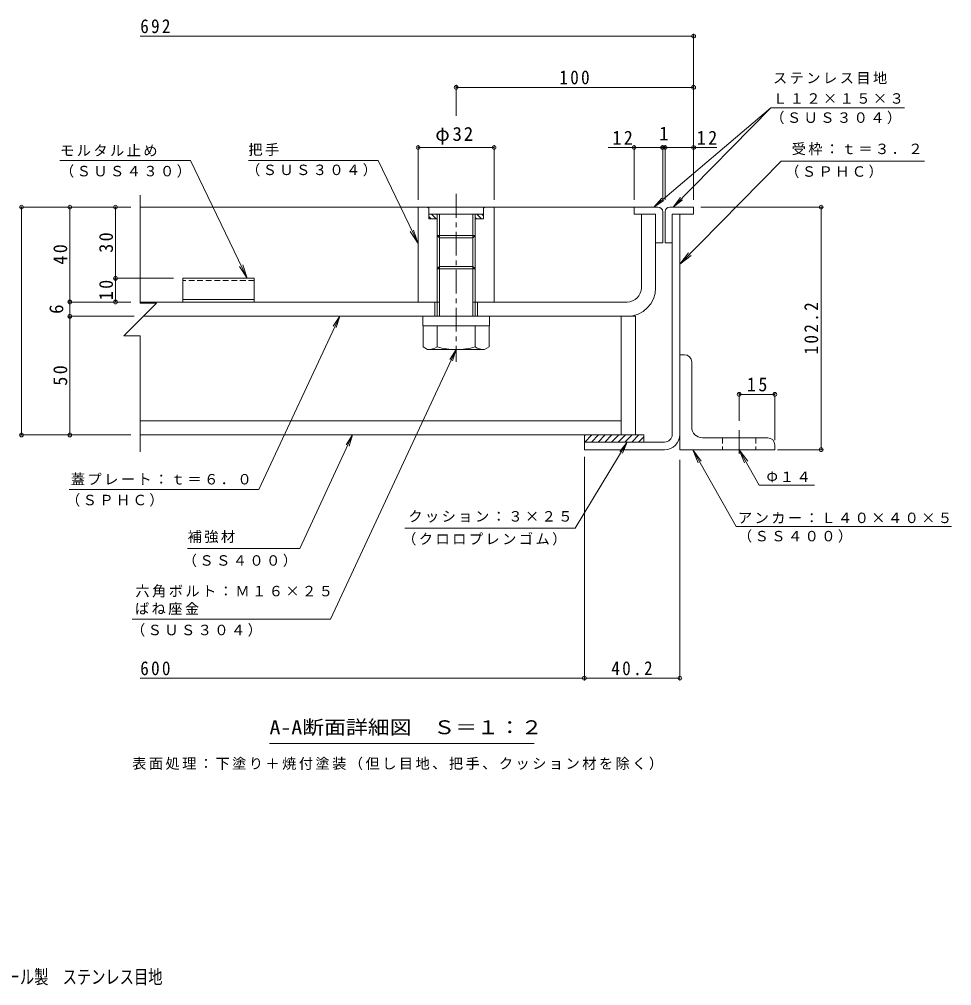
# Model space of a CAD drawing. Units: millimetres on the paper, enlarged 10 times, with parts at other scales. Extents: x -1820 to 1949, y -1353 to 1281.
# Drawn here: x -14 to 1949, y -1305 to 731 of the extents above; entities that cross this region are included whole.
import ezdxf
from ezdxf.enums import TextEntityAlignment as Align

# ---------------------------------------------------------------- set-up
doc = ezdxf.new("R2010")
doc.units = ezdxf.units.MM
doc.header["$LTSCALE"] = 10
doc.header["$PDMODE"] = 32
doc.header["$PDSIZE"] = 8
doc.linetypes.add('CHAIN1', pattern=[8, 5, -1, 1, -1])
doc.linetypes.add('DASHED1', pattern=[1.8, 1.2, -0.6])
for name, color, linetype, lineweight in [('D-1', 2, 'Continuous', 9), ('D-2', 3, 'Continuous', 9), ('D-3', 4, 'Continuous', 9), ('D-4', 7, 'Continuous', 9), ('D-5', 7, 'Continuous', 9), ('D-6', 6, 'Continuous', 5), ('D-7', 4, 'CHAIN1', 9), ('D-8', 5, 'Continuous', 5), ('D-9', 134, 'Continuous', 5), ('D-C', 2, 'Continuous', 9), ('D-E', 3, 'Continuous', 9), ('D-F', 7, 'Continuous', 9), ('F-5_F-5ﾚｲﾔ', 7, 'Continuous', 9)]:
    doc.layers.add(name, color=color, linetype=linetype, lineweight=lineweight)
doc.styles.add('ＭＳ ゴシック', font='')
doc.styles.get('ＭＳ ゴシック').set_extended_font_data('MS Gothic')

msp = doc.modelspace()

# ---------------------------------------------------------------- linework, layer by layer
at = {"layer": 'D-1'}
for p, q in [((1360.69, -143.7), (1360.69, 320.3)), ((1376.69, -143.7), (1376.69, 320.3)), ((1175.69, -159.7), (1175.69, -175.7)), ((1344.69, -159.7), (1175.69, -159.7)), ((1175.69, -175.7), (1344.69, -175.7))]:
    msp.add_line(p, q, dxfattribs=at)
for radius in [16, 32]:
    msp.add_arc((1344.69, -143.7), radius, 270, 0, dxfattribs=at)
at = {"layer": 'D-2'}
for p, q in [((1295.69, 165.3), (1295.69, 320.3)), ((1325.69, 320.3), (1295.69, 320.3)), ((1325.69, 165.3), (1325.69, 320.3)), ((865.69, 135.3), (240.69, 135.3)), ((860.69, 135.3), (860.69, 105.3)), ((1265.69, 135.3), (945.69, 135.3)), ((950.69, 135.3), (950.69, 105.3)), ((247.53, 105.3), (1265.69, 105.3))]:
    msp.add_line(p, q, dxfattribs=at)
for radius in [30, 60]:
    msp.add_arc((1265.69, 165.3), radius, 270, 0, dxfattribs=at)
at = {"layer": 'D-3'}
for p, q in [((1280.69, 335.3), (240.69, 335.3)), ((1355.69, 335.3), (1405.69, 335.3)), ((1280.69, 320.3), (1325.69, 320.3)), ((1325.69, 320.3), (1325.69, 260.3)), ((1340.69, 325.3), (1340.69, 260.3)), ((1345.69, 325.3), (1345.69, 260.3)), ((1360.69, 260.3), (1360.69, 320.3)), ((1325.69, 260.3), (1340.69, 260.3)), ((1360.69, 260.3), (1345.69, 260.3)), ((330.69, 185.3), (330.69, 135.3)), ((480.69, 185.3), (330.69, 185.3)), ((480.69, 140.3), (330.69, 140.3))]:
    msp.add_line(p, q, dxfattribs=at)
at = {"layer": 'D-3', "linetype": 'DASHED1'}
msp.add_line((480.69, 180.97), (330.69, 180.97), dxfattribs=at)
at = {"layer": 'D-3'}
for points in [[(1330.69, 335.3), (1280.69, 335.3), (1280.69, 320.3)], [(1405.69, 335.3), (1405.69, 320.3), (1360.69, 320.3)], [(480.69, 185.3), (480.69, 135.3), (330.69, 135.3)]]:
    msp.add_lwpolyline(points, dxfattribs=at)
for centre, start, end in [((1330.69, 325.3), 0, 90), ((1355.69, 325.3), 90, 180)]:
    msp.add_arc(centre, 10, start, end, dxfattribs=at)
at = {"layer": 'D-4'}
msp.add_line((1070.36, -794.55), (512.86, -794.55), dxfattribs=at)
at = {"layer": 'D-5'}
for p, q in [((1568.55, 544.71), (1321.9, 335.3)), ((1850, 544.71), (1568.55, 544.71)), ((71.7, 433.09), (346.7, 433.09)), ((346.7, 433.09), (465.95, 185.3)), ((741.64, 433.09), (468.38, 433.09)), ((741.64, 433.09), (825.69, 258.45)), ((1891.77, 432.2), (1590.21, 432.2)), ((1321.9, 335.3), (1338.68, 353.83)), ((1321.9, 335.3), (1342.9, 348.85)), ((1362.81, 335.3), (1382.51, 350.69)), ((825.69, 258.45), (816.32, 286.95)), ((825.69, 258.45), (809.26, 283.56)), ((1376.69, 214.87), (1394.74, 238.83)), ((465.95, 185.3), (449.52, 210.4)), ((465.95, 185.3), (456.58, 213.8)), ((660.63, 105.3), (653.12, 81.46)), ((905.69, 35.3), (892.25, 14.21)), ((687.9, -144.7), (680.38, -168.54)), ((1266.19, -160.21), (1250.53, -179.7)), ((1403.97, -175.7), (1422, -199.67)), ((1403.97, -175.7), (1415.18, -203.53)), ((1495.28, -337.38), (1403.97, -175.7)), ((1501.69, -175.7), (1512.9, -203.53)), ((1501.69, -175.7), (1519.72, -199.67)), ((1544.02, -250.65), (1501.69, -175.7)), ((490.51, -259.52), (90.85, -259.52)), ((1544.02, -250.65), (1660.16, -250.65)), ((1156.22, -341.13), (798.08, -341.13)), ((1495.28, -337.38), (1949.06, -337.38)), ((576.36, -383.91), (340.34, -383.91)), ((640.93, -532.48), (223.94, -532.48))]:
    msp.add_line(p, q, dxfattribs=at)
for points in [[(1568.55, 544.71), (1362.81, 335.3), (1377.86, 355.27)], [(1590.21, 432.2), (1376.69, 214.87), (1400.32, 233.34)], [(490.51, -259.52), (660.63, 105.3), (647.2, 84.21)], [(640.93, -532.48), (905.69, 35.3), (898.17, 11.45)], [(576.36, -383.91), (687.9, -144.7), (674.47, -165.79)], [(1156.22, -341.13), (1266.19, -160.21), (1256.11, -183.09)]]:
    msp.add_lwpolyline(points, dxfattribs=at)
at = {"layer": 'D-6'}
for p, q in [((1175.69, -146.31), (1177.3, -144.7)), ((1175.69, -144.7), (1300.69, -144.7)), ((1175.69, -144.7), (1175.69, -159.7)), ((1176.44, -159.7), (1191.44, -144.7)), ((1190.58, -159.7), (1205.58, -144.7)), ((1204.72, -159.7), (1219.72, -144.7)), ((1218.86, -159.7), (1233.86, -144.7)), ((1233.01, -159.7), (1248.01, -144.7)), ((1247.15, -159.7), (1262.15, -144.7)), ((1261.29, -159.7), (1276.29, -144.7)), ((1275.43, -159.7), (1290.43, -144.7)), ((1289.57, -159.7), (1300.69, -148.59)), ((1300.69, -144.7), (1300.69, -159.7))]:
    msp.add_line(p, q, dxfattribs=at)
at = {"layer": 'D-7'}
msp.add_line((1501.69, -134.65), (1501.69, -193.12), dxfattribs=at)
at = {"layer": 'D-8'}
for p, q in [((1253.19, 105.3), (1283.19, 105.3)), ((1253.19, 105.3), (1253.19, -144.7)), ((1283.19, 105.3), (1283.19, -144.7)), ((1253.19, -144.7), (1283.19, -144.7))]:
    msp.add_line(p, q, dxfattribs=at)
at = {"layer": 'D-9'}
for p, q in [((1253.19, 105.3), (247.53, 105.3)), ((1253.19, -144.7), (1253.19, 105.3)), ((836.19, 85.3), (836.19, 40.93)), ((865.69, 40.78), (865.69, 85.3)), ((945.69, 40.78), (945.69, 85.3)), ((975.19, 85.3), (975.19, 40.78)), ((845.73, 35.42), (836.19, 40.93)), ((965.69, 35.3), (975.19, 40.78)), ((965.69, 35.3), (845.94, 35.3)), ((1253.19, -114.7), (240.69, -114.7)), ((1253.19, -144.7), (240.69, -144.7))]:
    msp.add_line(p, q, dxfattribs=at)
for centre, radius, start, end in [((846.98, 69.81), 34.53, 267.86055, 302.81094), ((905.69, 183.9), 148.6, 254.38446, 285.61554), ((964.4, 69.81), 34.53, 237.18906, 272.13945)]:
    msp.add_arc(centre, radius, start, end, dxfattribs=at)
at = {"layer": 'D-C', "linetype": 'CHAIN1'}
msp.add_line((905.69, 362.97), (905.69, 9.67), dxfattribs=at)
at = {"layer": 'D-C'}
for p, q in [((825.69, 335.3), (845.69, 335.3)), ((825.69, 135.3), (825.69, 335.3)), ((848.19, 332.8), (845.69, 335.3)), ((963.19, 335.3), (848.19, 335.3)), ((848.19, 310.3), (848.19, 335.3)), ((965.69, 335.3), (963.19, 332.8)), ((963.19, 310.3), (963.19, 335.3)), ((985.69, 335.3), (965.69, 335.3)), ((985.69, 135.3), (985.69, 335.3)), ((963.19, 320.3), (848.19, 320.3)), ((853.09, 310.3), (848.19, 315.2)), ((865.69, 310.3), (848.19, 310.3)), ((863.69, 310.3), (853.69, 320.3)), ((865.69, 318.91), (864.3, 320.3)), ((865.69, 105.3), (865.69, 320.3)), ((870.69, 105.3), (870.69, 320.3)), ((940.69, 105.3), (940.69, 320.3)), ((945.69, 294.08), (945.69, 320.3)), ((948.54, 310.3), (945.69, 313.16)), ((963.19, 310.3), (945.69, 310.3)), ((959.15, 310.3), (949.15, 320.3)), ((963.19, 316.87), (959.76, 320.3)), ((945.69, 105.3), (945.69, 294.08)), ((945.69, 275.3), (865.69, 275.3)), ((945.69, 275.57), (940.69, 270.3)), ((870.69, 210.3), (865.69, 205.3)), ((945.69, 205.3), (865.69, 205.3)), ((940.69, 210.3), (870.69, 210.3)), ((945.69, 205.3), (940.69, 210.3)), ((825.69, 135.3), (870.69, 135.3)), ((985.69, 135.3), (940.69, 135.3))]:
    msp.add_line(p, q, dxfattribs=at)
at = {"layer": 'D-C', "color": 134, "lineweight": 5}
for p, q in [((835.69, 105.3), (975.69, 105.3)), ((975.69, 105.3), (975.69, 85.3))]:
    msp.add_line(p, q, dxfattribs=at)
at = {"layer": 'D-C'}
msp.add_lwpolyline([(940.69, 270.3), (870.69, 270.3), (865.69, 275.3)], dxfattribs=at)
at = {"layer": 'D-C', "color": 134, "lineweight": 5}
msp.add_lwpolyline([(835.69, 105.3), (835.69, 85.3), (975.69, 85.3)], dxfattribs=at)
at = {"layer": 'D-E'}
for p, q in [((1386.69, 24.3), (1376.69, 24.3)), ((1376.69, -175.7), (1376.69, 24.3)), ((1401.69, -128.2), (1401.69, 9.3)), ((1424.19, -150.7), (1561.69, -150.7)), ((1576.69, -175.7), (1376.69, -175.7)), ((1576.69, -165.7), (1576.69, -175.7))]:
    msp.add_line(p, q, dxfattribs=at)
at = {"layer": 'D-E', "linetype": 'DASHED1'}
for p, q in [((1466.69, -150.7), (1466.69, -175.7)), ((1536.69, -150.7), (1536.69, -175.7))]:
    msp.add_line(p, q, dxfattribs=at)
at = {"layer": 'D-E'}
for centre, radius, start, end in [((1386.69, 9.3), 15, 0, 90), ((1424.19, -128.2), 22.5, 180, 270), ((1561.69, -165.7), 15, 0, 90)]:
    msp.add_arc(centre, radius, start, end, dxfattribs=at)
at = {"layer": 'D-F'}
for p, q in [((1405.69, 695.32), (240.69, 695.32)), ((1405.69, 350.3), (1405.69, 700.32)), ((905.69, 527.59), (905.69, 592.5)), ((1405.69, 587.5), (905.69, 587.5)), ((1405.69, 587.32), (1405.69, 582.5)), ((825.69, 350.3), (825.69, 465.87)), ((985.69, 460.87), (825.69, 460.87)), ((985.69, 350.3), (985.69, 465.87)), ((1340.69, 460.87), (1226.08, 460.87)), ((1280.69, 350.3), (1280.69, 465.87)), ((1340.69, 350.3), (1340.69, 465.87)), ((1345.69, 460.87), (1340.69, 460.87)), ((1345.69, 350.3), (1345.69, 465.87)), ((1454.93, 460.87), (1345.69, 460.87)), ((240.69, 360.74), (240.69, 132.86)), ((-12.39, 335.3), (220.69, 335.3)), ((-9.39, 335.3), (-9.39, -144.7)), ((92.3, 135.3), (92.3, 335.3)), ((188.66, 185.3), (188.66, 335.3)), ((1420.69, 335.3), (1679.38, 335.3)), ((1674.38, -175.7), (1674.38, 335.3)), ((185.66, 185.3), (310.69, 185.3)), ((188.66, 135.3), (188.66, 185.3)), ((89.3, 135.3), (220.69, 135.3)), ((92.3, 105.3), (92.3, 135.3)), ((89.3, 105.3), (227.53, 105.3)), ((92.3, -144.7), (92.3, 105.3)), ((240.69, 64.05), (206.28, 64.05)), ((240.69, 64.05), (240.69, -180.12)), ((1501.69, -56.21), (1501.69, -114.65)), ((1501.69, -59.21), (1576.69, -59.21)), ((1576.69, -56.21), (1576.69, -155.7)), ((-12.39, -144.7), (220.69, -144.7)), ((1679.38, -175.7), (1582.7, -175.7)), ((1175.69, -190.7), (1175.69, -662.18)), ((1376.69, -197.08), (1376.69, -662.18)), ((1175.69, -657.18), (240.69, -657.18)), ((1376.69, -657.18), (1175.69, -657.18))]:
    msp.add_line(p, q, dxfattribs=at)
msp.add_lwpolyline([(240.69, 132.86), (275.09, 132.86), (206.28, 64.05)], dxfattribs=at)
for p in [(1405.69, 695.32), (905.69, 587.5), (1405.69, 587.5), (825.69, 460.87), (985.69, 460.87), (1280.69, 460.87), (1340.69, 460.87), (1345.69, 460.87), (1405.69, 460.87), (-9.39, 335.3), (92.3, 335.3), (188.66, 335.3), (1674.38, 335.3), (188.66, 185.3), (92.3, 135.3), (188.66, 135.3), (92.3, 105.3), (1501.69, -59.21), (1576.69, -59.21), (-9.39, -144.7), (92.3, -144.7), (1674.38, -175.7), (1175.69, -657.18), (1376.69, -657.18)]:
    msp.add_point(p, dxfattribs=at)

# ---------------------------------------------------------------- texts
at = {"layer": 'D-4', "color": 2, "style": 'ＭＳ ゴシック', "width": 1.15}
msp.add_text('A-A断面詳細図\u3000Ｓ＝１：２', height=29.33, dxfattribs=at).set_placement((512.86, -783.92), align=Align.BOTTOM_LEFT)
at = {"layer": 'D-4', "insert": (223.65, -850.68), "char_height": 21.99, "attachment_point": 7, "style": 'ＭＳ ゴシック'}
msp.add_mtext('\\T1.17;表面処理：下塗り＋焼付塗装（但し目地、把手、クッション材を除く）', dxfattribs=at)
at = {"layer": 'D-5', "char_height": 21.99, "attachment_point": 7, "style": 'ＭＳ ゴシック'}
for s, insert in [('\\T1.17;ステンレス目地', (1572.88, 594.03)), ('\\T1.17;Ｌ１２×１５×３', (1572.88, 552.7)), ('\\T1.17;（ＳＵＳ３０４）', (1567.14, 509.86)), ('\\T1.17;モルタル止め', (71.7, 442.1)), ('\\T1.17;把手', (468.38, 442.93)), ('\\T1.17;受枠：ｔ＝３．２', (1612.16, 444.52)), ('\\T1.17;（ＳＵＳ３０４）', (463.44, 399.86)), ('\\T1.17;（ＳＵＳ４３０）', (71.7, 397.19)), ('\\T1.17;（ＳＰＨＣ）', (1598.54, 396.36)), ('\\T1.17;蓋プレート：ｔ＝６．０', (94.36, -250.28)), ('\\T1.17;Φ１４', (1559.21, -244.69)), ('\\T1.17;（ＳＰＨＣ）', (84.32, -295.64)), ('\\T1.17;クッション：３×２５', (805.06, -329.41)), ('\\T1.17;アンカー：Ｌ４０×４０×５', (1499.06, -331.42)), ('\\T1.17;補強材', (340.34, -372.43)), ('\\T1.17;（ＳＳ４００）', (1499.06, -371.66)), ('\\T1.17;（クロロプレンゴム）', (792.1, -377.69)), ('\\T1.17;（ＳＳ４００）', (330.14, -422.95)), ('\\T1.17;六角ボルト：Ｍ１６×２５', (230.47, -487.13)), ('\\T1.17;ばね座金', (229.42, -523.85)), ('\\T1.17;（ＳＵＳ３０４）', (221.16, -569.41))]:
    msp.add_mtext(s, dxfattribs=dict(at, insert=insert))
at = {"layer": 'D-F', "color": 2, "style": 'ＭＳ ゴシック'}
msp.add_text('1', height=29.33, dxfattribs=at).set_placement((1333.19, 466.87), align=Align.BOTTOM_LEFT)
msp.add_text('6', height=29.33, rotation=90, dxfattribs=at).set_placement((87.3, 110.3), align=Align.BOTTOM_LEFT)
at = {"layer": 'D-F', "color": 2, "char_height": 29.33, "attachment_point": 7, "style": 'ＭＳ ゴシック'}
for s, insert in [('\\T1.27;\\W0.9;692', (240.69, 701.32)), ('\\T1.27;\\W0.9;100', (1123.19, 593.5)), ('\\T1.19;φ32', (861.94, 466.87)), ('\\T1.27;\\W0.95;12', (1234.71, 466.87)), ('\\T1.27;\\W0.95;12', (1412.33, 466.87)), ('\\T1.27;\\W0.95;15', (1517.94, -53.21)), ('\\T1.27;\\W0.9;600', (240.69, -651.18)), ('\\T1.28;\\W0.9;40.2', (1232.44, -651.18))]:
    msp.add_mtext(s, dxfattribs=dict(at, insert=insert))
at = {"layer": 'D-F', "color": 2, "char_height": 29.33, "attachment_point": 7, "rotation": 90, "style": 'ＭＳ ゴシック'}
for s, insert in [('\\T1.27;\\W0.95;30', (183.66, 239.05)), ('\\T1.27;\\W0.95;40', (87.3, 214.05)), ('\\T1.27;\\W0.95;10', (183.66, 139.05)), ('\\T1.28;\\W0.9;102.2', (1668.38, 24.8)), ('\\T1.27;\\W0.95;50', (87.3, -40.95))]:
    msp.add_mtext(s, dxfattribs=dict(at, insert=insert))
at = {"layer": 'F-5_F-5ﾚｲﾔ', "color": 2, "style": 'ＭＳ ゴシック', "width": 0.75}
msp.add_text('充填用（充填深さ：３０ｍｍ）\u3000屋内用\u3000一般形\u3000スチール製\u3000ステンレス目地', height=29.33, dxfattribs=at).set_placement((-792.72, -1309.74), align=Align.BOTTOM_LEFT)

doc.saveas('drawing.dxf')
